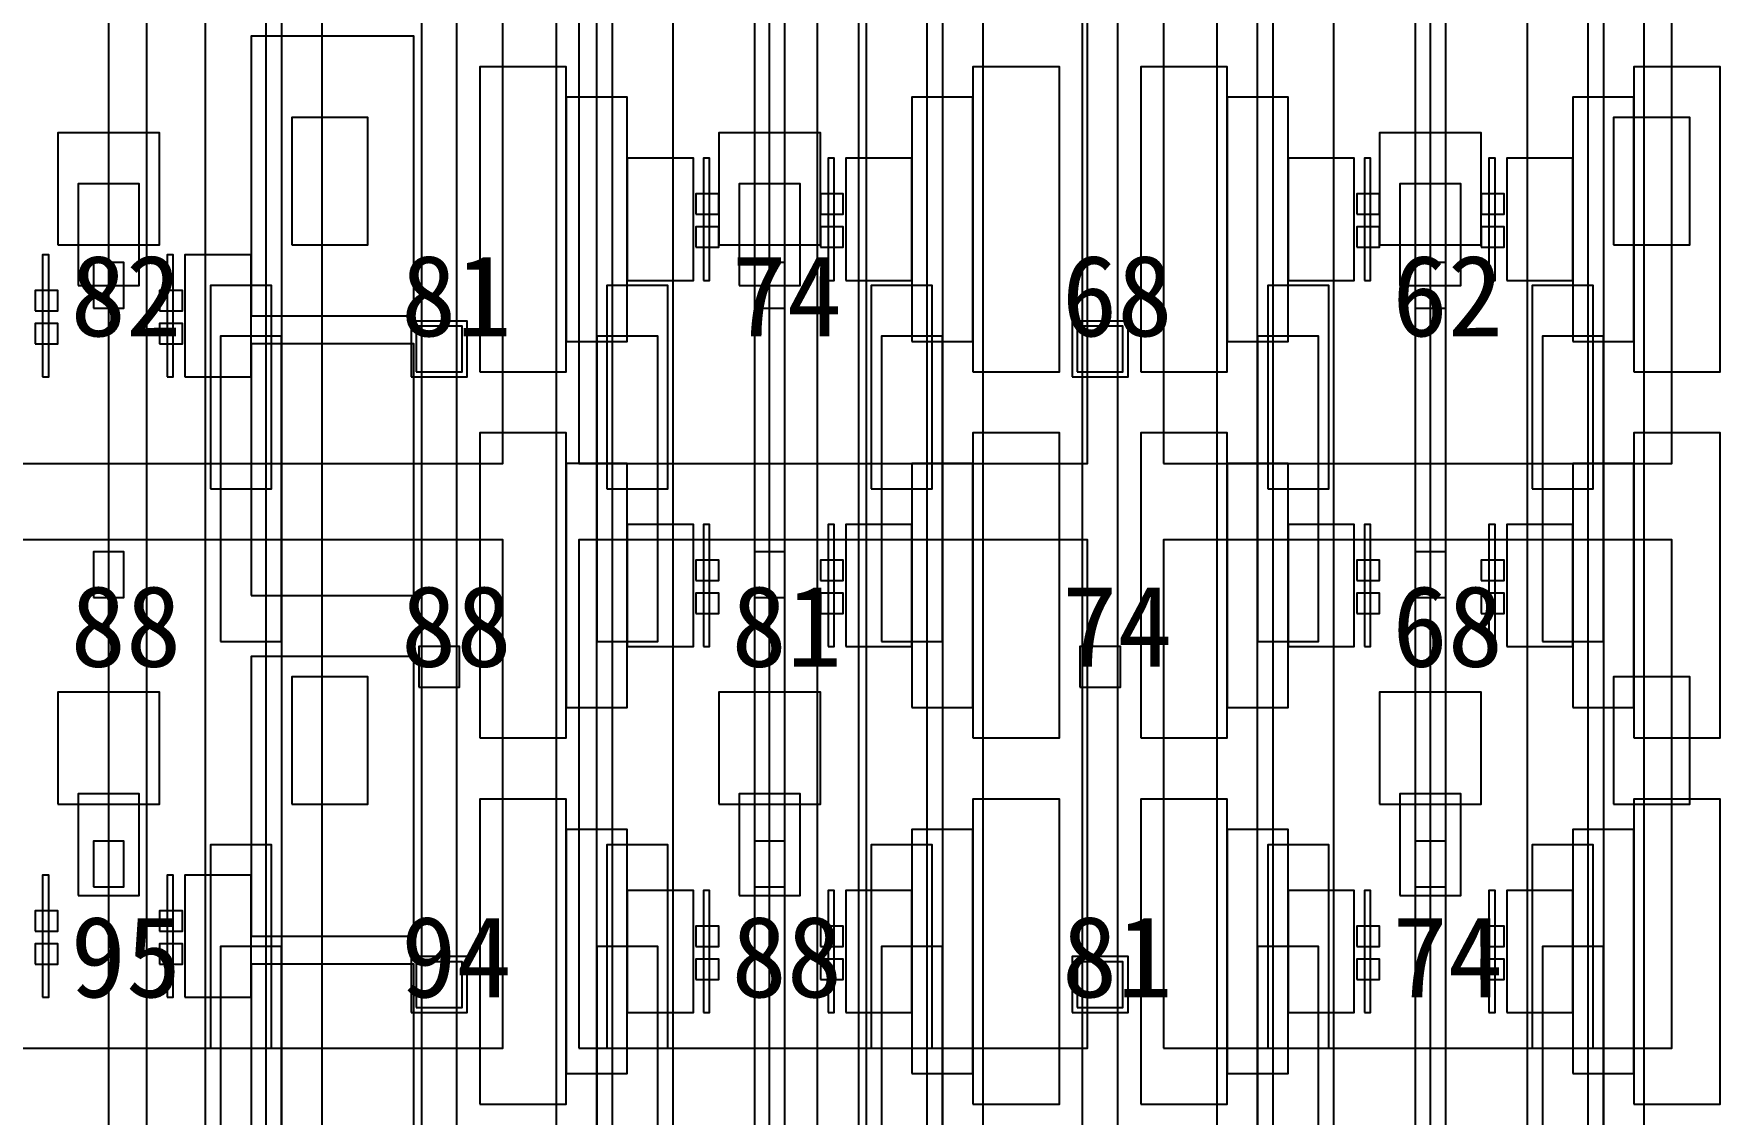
# Model space of a CAD drawing. Header units: metres. Extents: x -1640 to 1560, y -268 to 2338.
# Drawn here: x 137.78 to 170.95, y 1409.7 to 1430.95 of the extents above; entities that cross this region are included whole.
import ezdxf

# ---------------------------------------------------------------- set-up
doc = ezdxf.new("R2010")
doc.units = ezdxf.units.M
for name, color, linetype in [('1F_CHL', 4, 'Continuous'), ('1F_PUMP', 2, 'Continuous'), ('1F_SCR', 3, 'Continuous'), ('1F_STRUCT_COLUMN', 8, 'Continuous'), ('2F_CSF_LATERAL_RACK_CONCEPT', 9, 'Continuous'), ('2F_RFG', 5, 'Continuous'), ('2F_STRUCT_COLUMN', 8, 'Continuous'), ('2F_VMB', 6, 'Continuous'), ('3F_CLEANROOM_OVERHEAD_PIPE_DUCT_CONCEPT', 9, 'Continuous'), ('3F_EHS_EGRESS_DIST_M', 2, 'Continuous'), ('3F_ETCH', 2, 'Continuous'), ('3F_FOUP', 5, 'Continuous'), ('3F_OHT', 9, 'Continuous'), ('3F_OHTV', 1, 'Continuous'), ('3F_PHOTO', 1, 'Continuous'), ('3F_STRUCT_COLUMN', 8, 'Continuous'), ('3F_TBAR', 6, 'Continuous'), ('4F_FFU', 1, 'Continuous'), ('4F_STRUCT_PLENUM_TRUSS_CONCEPT', 9, 'Continuous'), ('5F_CHL', 4, 'Continuous'), ('5F_PUMP', 2, 'Continuous'), ('5F_SCR', 3, 'Continuous'), ('5F_STRUCT_COLUMN', 8, 'Continuous'), ('6F_CSF_LATERAL_RACK_CONCEPT', 9, 'Continuous'), ('6F_RFG', 5, 'Continuous'), ('6F_STRUCT_COLUMN', 8, 'Continuous'), ('6F_VMB', 6, 'Continuous'), ('7F_CLEANROOM_OVERHEAD_PIPE_DUCT_CONCEPT', 9, 'Continuous'), ('7F_EHS_EGRESS_DIST_M', 2, 'Continuous'), ('7F_ETCH', 2, 'Continuous'), ('7F_FOUP', 5, 'Continuous'), ('7F_OHT', 9, 'Continuous'), ('7F_OHTV', 1, 'Continuous'), ('7F_PHOTO', 1, 'Continuous'), ('7F_STRUCT_COLUMN', 8, 'Continuous'), ('7F_TBAR', 6, 'Continuous'), ('8F_FFU', 1, 'Continuous'), ('8F_STRUCT_PLENUM_TRUSS_CONCEPT', 9, 'Continuous'), ('EHS_TREATED_EXHAUST', 30, 'Continuous'), ('UTIL_ELEC.LV_CONCEPT', 2, 'Continuous'), ('UTIL_PCW.R_CONCEPT', 1, 'Continuous'), ('UTIL_PCW.S_CONCEPT', 6, 'Continuous')]:
    doc.layers.add(name, color=color, linetype=linetype)

msp = doc.modelspace()

# ---------------------------------------------------------------- linework, layer by layer
at = {"layer": '1F_CHL'}
for points in [[(142.85, 1426.8), (144.35, 1426.8), (144.35, 1429.3), (142.85, 1429.3)], [(168.85, 1426.8), (170.35, 1426.8), (170.35, 1429.3), (168.85, 1429.3)], [(142.85, 1415.8), (144.35, 1415.8), (144.35, 1418.3), (142.85, 1418.3)], [(168.85, 1415.8), (170.35, 1415.8), (170.35, 1418.3), (168.85, 1418.3)]]:
    msp.add_lwpolyline(points, close=True, dxfattribs=at)
at = {"layer": '1F_PUMP'}
for points in [[(141.25, 1422), (142.45, 1422), (142.45, 1426), (141.25, 1426)], [(149.05, 1422), (150.25, 1422), (150.25, 1426), (149.05, 1426)], [(154.25, 1422), (155.45, 1422), (155.45, 1426), (154.25, 1426)], [(162.05, 1422), (163.25, 1422), (163.25, 1426), (162.05, 1426)], [(167.25, 1422), (168.45, 1422), (168.45, 1426), (167.25, 1426)], [(141.25, 1411), (142.45, 1411), (142.45, 1415), (141.25, 1415)], [(149.05, 1411), (150.25, 1411), (150.25, 1415), (149.05, 1415)], [(154.25, 1411), (155.45, 1411), (155.45, 1415), (154.25, 1415)], [(162.05, 1411), (163.25, 1411), (163.25, 1415), (162.05, 1415)], [(167.25, 1411), (168.45, 1411), (168.45, 1415), (167.25, 1415)]]:
    msp.add_lwpolyline(points, close=True, dxfattribs=at)
at = {"layer": '1F_SCR'}
for points in [[(138.25, 1426.8), (140.25, 1426.8), (140.25, 1429), (138.25, 1429)], [(151.25, 1426.8), (153.25, 1426.8), (153.25, 1429), (151.25, 1429)], [(164.25, 1426.8), (166.25, 1426.8), (166.25, 1429), (164.25, 1429)], [(138.25, 1415.8), (140.25, 1415.8), (140.25, 1418), (138.25, 1418)], [(151.25, 1415.8), (153.25, 1415.8), (153.25, 1418), (151.25, 1418)], [(164.25, 1415.8), (166.25, 1415.8), (166.25, 1418), (164.25, 1418)]]:
    msp.add_lwpolyline(points, close=True, dxfattribs=at)
at = {"layer": '1F_STRUCT_COLUMN'}
for points in [[(145.2, 1424.2), (146.3, 1424.2), (146.3, 1425.3), (145.2, 1425.3)], [(158.2, 1424.2), (159.3, 1424.2), (159.3, 1425.3), (158.2, 1425.3)], [(145.2, 1411.7), (146.3, 1411.7), (146.3, 1412.8), (145.2, 1412.8)], [(158.2, 1411.7), (159.3, 1411.7), (159.3, 1412.8), (158.2, 1412.8)]]:
    msp.add_lwpolyline(points, close=True, dxfattribs=at)
at = {"layer": '2F_CSF_LATERAL_RACK_CONCEPT'}
for points in [[(142.65, 1310), (143.45, 1310), (143.45, 1460), (142.65, 1460)], [(148.05, 1310), (148.85, 1310), (148.85, 1460), (148.05, 1460)], [(155.65, 1310), (156.45, 1310), (156.45, 1460), (155.65, 1460)], [(161.05, 1310), (161.85, 1310), (161.85, 1460), (161.05, 1460)], [(168.65, 1310), (169.45, 1310), (169.45, 1460), (168.65, 1460)]]:
    msp.add_lwpolyline(points, close=True, dxfattribs=at)
at = {"layer": '2F_RFG'}
for points in [[(141.45, 1419), (142.65, 1419), (142.65, 1425), (141.45, 1425)], [(148.85, 1419), (150.05, 1419), (150.05, 1425), (148.85, 1425)], [(154.45, 1419), (155.65, 1419), (155.65, 1425), (154.45, 1425)], [(161.85, 1419), (163.05, 1419), (163.05, 1425), (161.85, 1425)], [(167.45, 1419), (168.65, 1419), (168.65, 1425), (167.45, 1425)], [(141.45, 1407), (142.65, 1407), (142.65, 1413), (141.45, 1413)], [(148.85, 1407), (150.05, 1407), (150.05, 1413), (148.85, 1413)], [(154.45, 1407), (155.65, 1407), (155.65, 1413), (154.45, 1413)], [(161.85, 1407), (163.05, 1407), (163.05, 1413), (161.85, 1413)], [(167.45, 1407), (168.65, 1407), (168.65, 1413), (167.45, 1413)]]:
    msp.add_lwpolyline(points, close=True, dxfattribs=at)
at = {"layer": '2F_STRUCT_COLUMN'}
for points in [[(145.3, 1424.3), (146.2, 1424.3), (146.2, 1425.2), (145.3, 1425.2)], [(158.3, 1424.3), (159.2, 1424.3), (159.2, 1425.2), (158.3, 1425.2)], [(145.3, 1411.8), (146.2, 1411.8), (146.2, 1412.7), (145.3, 1412.7)], [(158.3, 1411.8), (159.2, 1411.8), (159.2, 1412.7), (158.3, 1412.7)]]:
    msp.add_lwpolyline(points, close=True, dxfattribs=at)
at = {"layer": '2F_VMB'}
for points in [[(138.65, 1426), (139.85, 1426), (139.85, 1428), (138.65, 1428)], [(151.65, 1426), (152.85, 1426), (152.85, 1428), (151.65, 1428)], [(164.65, 1426), (165.85, 1426), (165.85, 1428), (164.65, 1428)], [(138.65, 1414), (139.85, 1414), (139.85, 1416), (138.65, 1416)], [(151.65, 1414), (152.85, 1414), (152.85, 1416), (151.65, 1416)], [(164.65, 1414), (165.85, 1414), (165.85, 1416), (164.65, 1416)]]:
    msp.add_lwpolyline(points, close=True, dxfattribs=at)
at = {"layer": '3F_CLEANROOM_OVERHEAD_PIPE_DUCT_CONCEPT'}
for points in [[(141.15, 1309), (142.35, 1309), (142.35, 1461), (141.15, 1461)], [(149.15, 1309), (150.35, 1309), (150.35, 1461), (149.15, 1461)], [(154.15, 1309), (155.35, 1309), (155.35, 1461), (154.15, 1461)], [(162.15, 1309), (163.35, 1309), (163.35, 1461), (162.15, 1461)], [(167.15, 1309), (168.35, 1309), (168.35, 1461), (167.15, 1461)]]:
    msp.add_lwpolyline(points, close=True, dxfattribs=at)
at = {"layer": '3F_ETCH'}
for points in [[(146.55, 1424.3), (148.25, 1424.3), (148.25, 1430.3), (146.55, 1430.3)], [(156.25, 1424.3), (157.95, 1424.3), (157.95, 1430.3), (156.25, 1430.3)], [(159.55, 1424.3), (161.25, 1424.3), (161.25, 1430.3), (159.55, 1430.3)], [(169.25, 1424.3), (170.95, 1424.3), (170.95, 1430.3), (169.25, 1430.3)], [(148.25, 1424.9), (149.45, 1424.9), (149.45, 1429.7), (148.25, 1429.7)], [(155.05, 1424.9), (156.25, 1424.9), (156.25, 1429.7), (155.05, 1429.7)], [(161.25, 1424.9), (162.45, 1424.9), (162.45, 1429.7), (161.25, 1429.7)], [(168.05, 1424.9), (169.25, 1424.9), (169.25, 1429.7), (168.05, 1429.7)], [(149.45, 1426.1), (150.75, 1426.1), (150.75, 1428.5), (149.45, 1428.5)], [(153.75, 1426.1), (155.05, 1426.1), (155.05, 1428.5), (153.75, 1428.5)], [(162.45, 1426.1), (163.75, 1426.1), (163.75, 1428.5), (162.45, 1428.5)], [(166.75, 1426.1), (168.05, 1426.1), (168.05, 1428.5), (166.75, 1428.5)], [(146.55, 1417.1), (148.25, 1417.1), (148.25, 1423.1), (146.55, 1423.1)], [(156.25, 1417.1), (157.95, 1417.1), (157.95, 1423.1), (156.25, 1423.1)], [(159.55, 1417.1), (161.25, 1417.1), (161.25, 1423.1), (159.55, 1423.1)], [(169.25, 1417.1), (170.95, 1417.1), (170.95, 1423.1), (169.25, 1423.1)], [(148.25, 1417.7), (149.45, 1417.7), (149.45, 1422.5), (148.25, 1422.5)], [(155.05, 1417.7), (156.25, 1417.7), (156.25, 1422.5), (155.05, 1422.5)], [(161.25, 1417.7), (162.45, 1417.7), (162.45, 1422.5), (161.25, 1422.5)], [(168.05, 1417.7), (169.25, 1417.7), (169.25, 1422.5), (168.05, 1422.5)], [(149.45, 1418.9), (150.75, 1418.9), (150.75, 1421.3), (149.45, 1421.3)], [(153.75, 1418.9), (155.05, 1418.9), (155.05, 1421.3), (153.75, 1421.3)], [(162.45, 1418.9), (163.75, 1418.9), (163.75, 1421.3), (162.45, 1421.3)], [(166.75, 1418.9), (168.05, 1418.9), (168.05, 1421.3), (166.75, 1421.3)], [(146.55, 1409.9), (148.25, 1409.9), (148.25, 1415.9), (146.55, 1415.9)], [(156.25, 1409.9), (157.95, 1409.9), (157.95, 1415.9), (156.25, 1415.9)], [(159.55, 1409.9), (161.25, 1409.9), (161.25, 1415.9), (159.55, 1415.9)], [(169.25, 1409.9), (170.95, 1409.9), (170.95, 1415.9), (169.25, 1415.9)], [(148.25, 1410.5), (149.45, 1410.5), (149.45, 1415.3), (148.25, 1415.3)], [(155.05, 1410.5), (156.25, 1410.5), (156.25, 1415.3), (155.05, 1415.3)], [(161.25, 1410.5), (162.45, 1410.5), (162.45, 1415.3), (161.25, 1415.3)], [(168.05, 1410.5), (169.25, 1410.5), (169.25, 1415.3), (168.05, 1415.3)], [(149.45, 1411.7), (150.75, 1411.7), (150.75, 1414.1), (149.45, 1414.1)], [(153.75, 1411.7), (155.05, 1411.7), (155.05, 1414.1), (153.75, 1414.1)], [(162.45, 1411.7), (163.75, 1411.7), (163.75, 1414.1), (162.45, 1414.1)], [(166.75, 1411.7), (168.05, 1411.7), (168.05, 1414.1), (166.75, 1414.1)]]:
    msp.add_lwpolyline(points, close=True, dxfattribs=at)
at = {"layer": '3F_FOUP'}
for points in [[(150.8, 1427.4), (151.25, 1427.4), (151.25, 1427.8), (150.8, 1427.8)], [(153.25, 1427.4), (153.7, 1427.4), (153.7, 1427.8), (153.25, 1427.8)], [(163.8, 1427.4), (164.25, 1427.4), (164.25, 1427.8), (163.8, 1427.8)], [(166.25, 1427.4), (166.7, 1427.4), (166.7, 1427.8), (166.25, 1427.8)], [(150.8, 1426.75), (151.25, 1426.75), (151.25, 1427.15), (150.8, 1427.15)], [(153.25, 1426.75), (153.7, 1426.75), (153.7, 1427.15), (153.25, 1427.15)], [(163.8, 1426.75), (164.25, 1426.75), (164.25, 1427.15), (163.8, 1427.15)], [(166.25, 1426.75), (166.7, 1426.75), (166.7, 1427.15), (166.25, 1427.15)], [(137.8, 1425.5), (138.25, 1425.5), (138.25, 1425.9), (137.8, 1425.9)], [(140.25, 1425.5), (140.7, 1425.5), (140.7, 1425.9), (140.25, 1425.9)], [(137.8, 1424.85), (138.25, 1424.85), (138.25, 1425.25), (137.8, 1425.25)], [(140.25, 1424.85), (140.7, 1424.85), (140.7, 1425.25), (140.25, 1425.25)], [(150.8, 1420.2), (151.25, 1420.2), (151.25, 1420.6), (150.8, 1420.6)], [(153.25, 1420.2), (153.7, 1420.2), (153.7, 1420.6), (153.25, 1420.6)], [(163.8, 1420.2), (164.25, 1420.2), (164.25, 1420.6), (163.8, 1420.6)], [(166.25, 1420.2), (166.7, 1420.2), (166.7, 1420.6), (166.25, 1420.6)], [(150.8, 1419.55), (151.25, 1419.55), (151.25, 1419.95), (150.8, 1419.95)], [(153.25, 1419.55), (153.7, 1419.55), (153.7, 1419.95), (153.25, 1419.95)], [(163.8, 1419.55), (164.25, 1419.55), (164.25, 1419.95), (163.8, 1419.95)], [(166.25, 1419.55), (166.7, 1419.55), (166.7, 1419.95), (166.25, 1419.95)], [(137.8, 1413.3), (138.25, 1413.3), (138.25, 1413.7), (137.8, 1413.7)], [(140.25, 1413.3), (140.7, 1413.3), (140.7, 1413.7), (140.25, 1413.7)], [(150.8, 1413), (151.25, 1413), (151.25, 1413.4), (150.8, 1413.4)], [(153.25, 1413), (153.7, 1413), (153.7, 1413.4), (153.25, 1413.4)], [(163.8, 1413), (164.25, 1413), (164.25, 1413.4), (163.8, 1413.4)], [(166.25, 1413), (166.7, 1413), (166.7, 1413.4), (166.25, 1413.4)], [(137.8, 1412.65), (138.25, 1412.65), (138.25, 1413.05), (137.8, 1413.05)], [(140.25, 1412.65), (140.7, 1412.65), (140.7, 1413.05), (140.25, 1413.05)], [(150.8, 1412.35), (151.25, 1412.35), (151.25, 1412.75), (150.8, 1412.75)], [(153.25, 1412.35), (153.7, 1412.35), (153.7, 1412.75), (153.25, 1412.75)], [(163.8, 1412.35), (164.25, 1412.35), (164.25, 1412.75), (163.8, 1412.75)], [(166.25, 1412.35), (166.7, 1412.35), (166.7, 1412.75), (166.25, 1412.75)]]:
    msp.add_lwpolyline(points, close=True, dxfattribs=at)
at = {"layer": '3F_OHT'}
for p, q in [((139.25, 1389), (139.25, 1461)), ((152.25, 1389), (152.25, 1461)), ((165.25, 1389), (165.25, 1461))]:
    msp.add_line(p, q, dxfattribs=at)
at = {"layer": '3F_OHTV'}
for points in [[(138.95, 1425.55), (139.55, 1425.55), (139.55, 1426.45), (138.95, 1426.45)], [(151.95, 1425.55), (152.55, 1425.55), (152.55, 1426.45), (151.95, 1426.45)], [(164.95, 1425.55), (165.55, 1425.55), (165.55, 1426.45), (164.95, 1426.45)], [(138.95, 1419.86), (139.55, 1419.86), (139.55, 1420.76), (138.95, 1420.76)], [(151.95, 1419.86), (152.55, 1419.86), (152.55, 1420.76), (151.95, 1420.76)], [(164.95, 1419.86), (165.55, 1419.86), (165.55, 1420.76), (164.95, 1420.76)], [(138.95, 1414.17), (139.55, 1414.17), (139.55, 1415.07), (138.95, 1415.07)], [(151.95, 1414.17), (152.55, 1414.17), (152.55, 1415.07), (151.95, 1415.07)], [(164.95, 1414.17), (165.55, 1414.17), (165.55, 1415.07), (164.95, 1415.07)]]:
    msp.add_lwpolyline(points, close=True, dxfattribs=at)
at = {"layer": '3F_PHOTO'}
for points in [[(142.05, 1425.4), (145.25, 1425.4), (145.25, 1430.9), (142.05, 1430.9)], [(140.75, 1424.2), (142.05, 1424.2), (142.05, 1426.6), (140.75, 1426.6)], [(142.05, 1419.9), (145.25, 1419.9), (145.25, 1424.85), (142.05, 1424.85)], [(142.05, 1413.2), (145.25, 1413.2), (145.25, 1418.7), (142.05, 1418.7)], [(140.75, 1412), (142.05, 1412), (142.05, 1414.4), (140.75, 1414.4)], [(142.05, 1407.7), (145.25, 1407.7), (145.25, 1412.65), (142.05, 1412.65)]]:
    msp.add_lwpolyline(points, close=True, dxfattribs=at)
at = {"layer": '3F_STRUCT_COLUMN'}
for points in [[(145.35, 1418.1), (146.15, 1418.1), (146.15, 1418.9), (145.35, 1418.9)], [(158.35, 1418.1), (159.15, 1418.1), (159.15, 1418.9), (158.35, 1418.9)]]:
    msp.add_lwpolyline(points, close=True, dxfattribs=at)
at = {"layer": '3F_TBAR'}
for points in [[(150.95, 1426.1), (151.07, 1426.1), (151.07, 1428.5), (150.95, 1428.5)], [(153.4, 1426.1), (153.52, 1426.1), (153.52, 1428.5), (153.4, 1428.5)], [(163.95, 1426.1), (164.07, 1426.1), (164.07, 1428.5), (163.95, 1428.5)], [(166.4, 1426.1), (166.52, 1426.1), (166.52, 1428.5), (166.4, 1428.5)], [(137.95, 1424.2), (138.07, 1424.2), (138.07, 1426.6), (137.95, 1426.6)], [(140.4, 1424.2), (140.52, 1424.2), (140.52, 1426.6), (140.4, 1426.6)], [(150.95, 1418.9), (151.07, 1418.9), (151.07, 1421.3), (150.95, 1421.3)], [(153.4, 1418.9), (153.52, 1418.9), (153.52, 1421.3), (153.4, 1421.3)], [(163.95, 1418.9), (164.07, 1418.9), (164.07, 1421.3), (163.95, 1421.3)], [(166.4, 1418.9), (166.52, 1418.9), (166.52, 1421.3), (166.4, 1421.3)], [(137.95, 1412), (138.07, 1412), (138.07, 1414.4), (137.95, 1414.4)], [(140.4, 1412), (140.52, 1412), (140.52, 1414.4), (140.4, 1414.4)], [(150.95, 1411.7), (151.07, 1411.7), (151.07, 1414.1), (150.95, 1414.1)], [(153.4, 1411.7), (153.52, 1411.7), (153.52, 1414.1), (153.4, 1414.1)], [(163.95, 1411.7), (164.07, 1411.7), (164.07, 1414.1), (163.95, 1414.1)], [(166.4, 1411.7), (166.52, 1411.7), (166.52, 1414.1), (166.4, 1414.1)]]:
    msp.add_lwpolyline(points, close=True, dxfattribs=at)
at = {"layer": '4F_FFU'}
for points in [[(137, 1422.5), (147, 1422.5), (147, 1432.5), (137, 1432.5)], [(148.5, 1422.5), (158.5, 1422.5), (158.5, 1432.5), (148.5, 1432.5)], [(160, 1422.5), (170, 1422.5), (170, 1432.5), (160, 1432.5)], [(137, 1411), (147, 1411), (147, 1421), (137, 1421)], [(148.5, 1411), (158.5, 1411), (158.5, 1421), (148.5, 1421)], [(160, 1411), (170, 1411), (170, 1421), (160, 1421)]]:
    msp.add_lwpolyline(points, close=True, dxfattribs=at)
at = {"layer": '4F_STRUCT_PLENUM_TRUSS_CONCEPT'}
for points in [[(145.4, 1306), (146.1, 1306), (146.1, 1464), (145.4, 1464)], [(158.4, 1306), (159.1, 1306), (159.1, 1464), (158.4, 1464)]]:
    msp.add_lwpolyline(points, close=True, dxfattribs=at)
at = {"layer": '5F_CHL'}
for points in [[(142.85, 1426.8), (144.35, 1426.8), (144.35, 1429.3), (142.85, 1429.3)], [(168.85, 1426.8), (170.35, 1426.8), (170.35, 1429.3), (168.85, 1429.3)], [(142.85, 1415.8), (144.35, 1415.8), (144.35, 1418.3), (142.85, 1418.3)], [(168.85, 1415.8), (170.35, 1415.8), (170.35, 1418.3), (168.85, 1418.3)]]:
    msp.add_lwpolyline(points, close=True, dxfattribs=at)
at = {"layer": '5F_PUMP'}
for points in [[(141.25, 1422), (142.45, 1422), (142.45, 1426), (141.25, 1426)], [(149.05, 1422), (150.25, 1422), (150.25, 1426), (149.05, 1426)], [(154.25, 1422), (155.45, 1422), (155.45, 1426), (154.25, 1426)], [(162.05, 1422), (163.25, 1422), (163.25, 1426), (162.05, 1426)], [(167.25, 1422), (168.45, 1422), (168.45, 1426), (167.25, 1426)], [(141.25, 1411), (142.45, 1411), (142.45, 1415), (141.25, 1415)], [(149.05, 1411), (150.25, 1411), (150.25, 1415), (149.05, 1415)], [(154.25, 1411), (155.45, 1411), (155.45, 1415), (154.25, 1415)], [(162.05, 1411), (163.25, 1411), (163.25, 1415), (162.05, 1415)], [(167.25, 1411), (168.45, 1411), (168.45, 1415), (167.25, 1415)]]:
    msp.add_lwpolyline(points, close=True, dxfattribs=at)
at = {"layer": '5F_SCR'}
for points in [[(138.25, 1426.8), (140.25, 1426.8), (140.25, 1429), (138.25, 1429)], [(151.25, 1426.8), (153.25, 1426.8), (153.25, 1429), (151.25, 1429)], [(164.25, 1426.8), (166.25, 1426.8), (166.25, 1429), (164.25, 1429)], [(138.25, 1415.8), (140.25, 1415.8), (140.25, 1418), (138.25, 1418)], [(151.25, 1415.8), (153.25, 1415.8), (153.25, 1418), (151.25, 1418)], [(164.25, 1415.8), (166.25, 1415.8), (166.25, 1418), (164.25, 1418)]]:
    msp.add_lwpolyline(points, close=True, dxfattribs=at)
at = {"layer": '5F_STRUCT_COLUMN'}
for points in [[(145.2, 1424.2), (146.3, 1424.2), (146.3, 1425.3), (145.2, 1425.3)], [(158.2, 1424.2), (159.3, 1424.2), (159.3, 1425.3), (158.2, 1425.3)], [(145.2, 1411.7), (146.3, 1411.7), (146.3, 1412.8), (145.2, 1412.8)], [(158.2, 1411.7), (159.3, 1411.7), (159.3, 1412.8), (158.2, 1412.8)]]:
    msp.add_lwpolyline(points, close=True, dxfattribs=at)
at = {"layer": '6F_CSF_LATERAL_RACK_CONCEPT'}
for points in [[(142.65, 1310), (143.45, 1310), (143.45, 1460), (142.65, 1460)], [(148.05, 1310), (148.85, 1310), (148.85, 1460), (148.05, 1460)], [(155.65, 1310), (156.45, 1310), (156.45, 1460), (155.65, 1460)], [(161.05, 1310), (161.85, 1310), (161.85, 1460), (161.05, 1460)], [(168.65, 1310), (169.45, 1310), (169.45, 1460), (168.65, 1460)]]:
    msp.add_lwpolyline(points, close=True, dxfattribs=at)
at = {"layer": '6F_RFG'}
for points in [[(141.45, 1419), (142.65, 1419), (142.65, 1425), (141.45, 1425)], [(148.85, 1419), (150.05, 1419), (150.05, 1425), (148.85, 1425)], [(154.45, 1419), (155.65, 1419), (155.65, 1425), (154.45, 1425)], [(161.85, 1419), (163.05, 1419), (163.05, 1425), (161.85, 1425)], [(167.45, 1419), (168.65, 1419), (168.65, 1425), (167.45, 1425)], [(141.45, 1407), (142.65, 1407), (142.65, 1413), (141.45, 1413)], [(148.85, 1407), (150.05, 1407), (150.05, 1413), (148.85, 1413)], [(154.45, 1407), (155.65, 1407), (155.65, 1413), (154.45, 1413)], [(161.85, 1407), (163.05, 1407), (163.05, 1413), (161.85, 1413)], [(167.45, 1407), (168.65, 1407), (168.65, 1413), (167.45, 1413)]]:
    msp.add_lwpolyline(points, close=True, dxfattribs=at)
at = {"layer": '6F_STRUCT_COLUMN'}
for points in [[(145.3, 1424.3), (146.2, 1424.3), (146.2, 1425.2), (145.3, 1425.2)], [(158.3, 1424.3), (159.2, 1424.3), (159.2, 1425.2), (158.3, 1425.2)], [(145.3, 1411.8), (146.2, 1411.8), (146.2, 1412.7), (145.3, 1412.7)], [(158.3, 1411.8), (159.2, 1411.8), (159.2, 1412.7), (158.3, 1412.7)]]:
    msp.add_lwpolyline(points, close=True, dxfattribs=at)
at = {"layer": '6F_VMB'}
for points in [[(138.65, 1426), (139.85, 1426), (139.85, 1428), (138.65, 1428)], [(151.65, 1426), (152.85, 1426), (152.85, 1428), (151.65, 1428)], [(164.65, 1426), (165.85, 1426), (165.85, 1428), (164.65, 1428)], [(138.65, 1414), (139.85, 1414), (139.85, 1416), (138.65, 1416)], [(151.65, 1414), (152.85, 1414), (152.85, 1416), (151.65, 1416)], [(164.65, 1414), (165.85, 1414), (165.85, 1416), (164.65, 1416)]]:
    msp.add_lwpolyline(points, close=True, dxfattribs=at)
at = {"layer": '7F_CLEANROOM_OVERHEAD_PIPE_DUCT_CONCEPT'}
for points in [[(141.15, 1309), (142.35, 1309), (142.35, 1461), (141.15, 1461)], [(149.15, 1309), (150.35, 1309), (150.35, 1461), (149.15, 1461)], [(154.15, 1309), (155.35, 1309), (155.35, 1461), (154.15, 1461)], [(162.15, 1309), (163.35, 1309), (163.35, 1461), (162.15, 1461)], [(167.15, 1309), (168.35, 1309), (168.35, 1461), (167.15, 1461)]]:
    msp.add_lwpolyline(points, close=True, dxfattribs=at)
at = {"layer": '7F_ETCH'}
for points in [[(146.55, 1424.3), (148.25, 1424.3), (148.25, 1430.3), (146.55, 1430.3)], [(156.25, 1424.3), (157.95, 1424.3), (157.95, 1430.3), (156.25, 1430.3)], [(159.55, 1424.3), (161.25, 1424.3), (161.25, 1430.3), (159.55, 1430.3)], [(169.25, 1424.3), (170.95, 1424.3), (170.95, 1430.3), (169.25, 1430.3)], [(148.25, 1424.9), (149.45, 1424.9), (149.45, 1429.7), (148.25, 1429.7)], [(155.05, 1424.9), (156.25, 1424.9), (156.25, 1429.7), (155.05, 1429.7)], [(161.25, 1424.9), (162.45, 1424.9), (162.45, 1429.7), (161.25, 1429.7)], [(168.05, 1424.9), (169.25, 1424.9), (169.25, 1429.7), (168.05, 1429.7)], [(149.45, 1426.1), (150.75, 1426.1), (150.75, 1428.5), (149.45, 1428.5)], [(153.75, 1426.1), (155.05, 1426.1), (155.05, 1428.5), (153.75, 1428.5)], [(162.45, 1426.1), (163.75, 1426.1), (163.75, 1428.5), (162.45, 1428.5)], [(166.75, 1426.1), (168.05, 1426.1), (168.05, 1428.5), (166.75, 1428.5)], [(146.55, 1417.1), (148.25, 1417.1), (148.25, 1423.1), (146.55, 1423.1)], [(156.25, 1417.1), (157.95, 1417.1), (157.95, 1423.1), (156.25, 1423.1)], [(159.55, 1417.1), (161.25, 1417.1), (161.25, 1423.1), (159.55, 1423.1)], [(169.25, 1417.1), (170.95, 1417.1), (170.95, 1423.1), (169.25, 1423.1)], [(148.25, 1417.7), (149.45, 1417.7), (149.45, 1422.5), (148.25, 1422.5)], [(155.05, 1417.7), (156.25, 1417.7), (156.25, 1422.5), (155.05, 1422.5)], [(161.25, 1417.7), (162.45, 1417.7), (162.45, 1422.5), (161.25, 1422.5)], [(168.05, 1417.7), (169.25, 1417.7), (169.25, 1422.5), (168.05, 1422.5)], [(149.45, 1418.9), (150.75, 1418.9), (150.75, 1421.3), (149.45, 1421.3)], [(153.75, 1418.9), (155.05, 1418.9), (155.05, 1421.3), (153.75, 1421.3)], [(162.45, 1418.9), (163.75, 1418.9), (163.75, 1421.3), (162.45, 1421.3)], [(166.75, 1418.9), (168.05, 1418.9), (168.05, 1421.3), (166.75, 1421.3)], [(146.55, 1409.9), (148.25, 1409.9), (148.25, 1415.9), (146.55, 1415.9)], [(156.25, 1409.9), (157.95, 1409.9), (157.95, 1415.9), (156.25, 1415.9)], [(159.55, 1409.9), (161.25, 1409.9), (161.25, 1415.9), (159.55, 1415.9)], [(169.25, 1409.9), (170.95, 1409.9), (170.95, 1415.9), (169.25, 1415.9)], [(148.25, 1410.5), (149.45, 1410.5), (149.45, 1415.3), (148.25, 1415.3)], [(155.05, 1410.5), (156.25, 1410.5), (156.25, 1415.3), (155.05, 1415.3)], [(161.25, 1410.5), (162.45, 1410.5), (162.45, 1415.3), (161.25, 1415.3)], [(168.05, 1410.5), (169.25, 1410.5), (169.25, 1415.3), (168.05, 1415.3)], [(149.45, 1411.7), (150.75, 1411.7), (150.75, 1414.1), (149.45, 1414.1)], [(153.75, 1411.7), (155.05, 1411.7), (155.05, 1414.1), (153.75, 1414.1)], [(162.45, 1411.7), (163.75, 1411.7), (163.75, 1414.1), (162.45, 1414.1)], [(166.75, 1411.7), (168.05, 1411.7), (168.05, 1414.1), (166.75, 1414.1)]]:
    msp.add_lwpolyline(points, close=True, dxfattribs=at)
at = {"layer": '7F_FOUP'}
for points in [[(150.8, 1427.4), (151.25, 1427.4), (151.25, 1427.8), (150.8, 1427.8)], [(153.25, 1427.4), (153.7, 1427.4), (153.7, 1427.8), (153.25, 1427.8)], [(163.8, 1427.4), (164.25, 1427.4), (164.25, 1427.8), (163.8, 1427.8)], [(166.25, 1427.4), (166.7, 1427.4), (166.7, 1427.8), (166.25, 1427.8)], [(150.8, 1426.75), (151.25, 1426.75), (151.25, 1427.15), (150.8, 1427.15)], [(153.25, 1426.75), (153.7, 1426.75), (153.7, 1427.15), (153.25, 1427.15)], [(163.8, 1426.75), (164.25, 1426.75), (164.25, 1427.15), (163.8, 1427.15)], [(166.25, 1426.75), (166.7, 1426.75), (166.7, 1427.15), (166.25, 1427.15)], [(137.8, 1425.5), (138.25, 1425.5), (138.25, 1425.9), (137.8, 1425.9)], [(140.25, 1425.5), (140.7, 1425.5), (140.7, 1425.9), (140.25, 1425.9)], [(137.8, 1424.85), (138.25, 1424.85), (138.25, 1425.25), (137.8, 1425.25)], [(140.25, 1424.85), (140.7, 1424.85), (140.7, 1425.25), (140.25, 1425.25)], [(150.8, 1420.2), (151.25, 1420.2), (151.25, 1420.6), (150.8, 1420.6)], [(153.25, 1420.2), (153.7, 1420.2), (153.7, 1420.6), (153.25, 1420.6)], [(163.8, 1420.2), (164.25, 1420.2), (164.25, 1420.6), (163.8, 1420.6)], [(166.25, 1420.2), (166.7, 1420.2), (166.7, 1420.6), (166.25, 1420.6)], [(150.8, 1419.55), (151.25, 1419.55), (151.25, 1419.95), (150.8, 1419.95)], [(153.25, 1419.55), (153.7, 1419.55), (153.7, 1419.95), (153.25, 1419.95)], [(163.8, 1419.55), (164.25, 1419.55), (164.25, 1419.95), (163.8, 1419.95)], [(166.25, 1419.55), (166.7, 1419.55), (166.7, 1419.95), (166.25, 1419.95)], [(137.8, 1413.3), (138.25, 1413.3), (138.25, 1413.7), (137.8, 1413.7)], [(140.25, 1413.3), (140.7, 1413.3), (140.7, 1413.7), (140.25, 1413.7)], [(150.8, 1413), (151.25, 1413), (151.25, 1413.4), (150.8, 1413.4)], [(153.25, 1413), (153.7, 1413), (153.7, 1413.4), (153.25, 1413.4)], [(163.8, 1413), (164.25, 1413), (164.25, 1413.4), (163.8, 1413.4)], [(166.25, 1413), (166.7, 1413), (166.7, 1413.4), (166.25, 1413.4)], [(137.8, 1412.65), (138.25, 1412.65), (138.25, 1413.05), (137.8, 1413.05)], [(140.25, 1412.65), (140.7, 1412.65), (140.7, 1413.05), (140.25, 1413.05)], [(150.8, 1412.35), (151.25, 1412.35), (151.25, 1412.75), (150.8, 1412.75)], [(153.25, 1412.35), (153.7, 1412.35), (153.7, 1412.75), (153.25, 1412.75)], [(163.8, 1412.35), (164.25, 1412.35), (164.25, 1412.75), (163.8, 1412.75)], [(166.25, 1412.35), (166.7, 1412.35), (166.7, 1412.75), (166.25, 1412.75)]]:
    msp.add_lwpolyline(points, close=True, dxfattribs=at)
at = {"layer": '7F_OHT'}
for p, q in [((139.25, 1389), (139.25, 1461)), ((152.25, 1389), (152.25, 1461)), ((165.25, 1389), (165.25, 1461))]:
    msp.add_line(p, q, dxfattribs=at)
at = {"layer": '7F_OHTV'}
for points in [[(138.95, 1425.55), (139.55, 1425.55), (139.55, 1426.45), (138.95, 1426.45)], [(151.95, 1425.55), (152.55, 1425.55), (152.55, 1426.45), (151.95, 1426.45)], [(164.95, 1425.55), (165.55, 1425.55), (165.55, 1426.45), (164.95, 1426.45)], [(138.95, 1419.86), (139.55, 1419.86), (139.55, 1420.76), (138.95, 1420.76)], [(151.95, 1419.86), (152.55, 1419.86), (152.55, 1420.76), (151.95, 1420.76)], [(164.95, 1419.86), (165.55, 1419.86), (165.55, 1420.76), (164.95, 1420.76)], [(138.95, 1414.17), (139.55, 1414.17), (139.55, 1415.07), (138.95, 1415.07)], [(151.95, 1414.17), (152.55, 1414.17), (152.55, 1415.07), (151.95, 1415.07)], [(164.95, 1414.17), (165.55, 1414.17), (165.55, 1415.07), (164.95, 1415.07)]]:
    msp.add_lwpolyline(points, close=True, dxfattribs=at)
at = {"layer": '7F_PHOTO'}
for points in [[(142.05, 1425.4), (145.25, 1425.4), (145.25, 1430.9), (142.05, 1430.9)], [(140.75, 1424.2), (142.05, 1424.2), (142.05, 1426.6), (140.75, 1426.6)], [(142.05, 1419.9), (145.25, 1419.9), (145.25, 1424.85), (142.05, 1424.85)], [(142.05, 1413.2), (145.25, 1413.2), (145.25, 1418.7), (142.05, 1418.7)], [(140.75, 1412), (142.05, 1412), (142.05, 1414.4), (140.75, 1414.4)], [(142.05, 1407.7), (145.25, 1407.7), (145.25, 1412.65), (142.05, 1412.65)]]:
    msp.add_lwpolyline(points, close=True, dxfattribs=at)
at = {"layer": '7F_STRUCT_COLUMN'}
for points in [[(145.35, 1418.1), (146.15, 1418.1), (146.15, 1418.9), (145.35, 1418.9)], [(158.35, 1418.1), (159.15, 1418.1), (159.15, 1418.9), (158.35, 1418.9)]]:
    msp.add_lwpolyline(points, close=True, dxfattribs=at)
at = {"layer": '7F_TBAR'}
for points in [[(150.95, 1426.1), (151.07, 1426.1), (151.07, 1428.5), (150.95, 1428.5)], [(153.4, 1426.1), (153.52, 1426.1), (153.52, 1428.5), (153.4, 1428.5)], [(163.95, 1426.1), (164.07, 1426.1), (164.07, 1428.5), (163.95, 1428.5)], [(166.4, 1426.1), (166.52, 1426.1), (166.52, 1428.5), (166.4, 1428.5)], [(137.95, 1424.2), (138.07, 1424.2), (138.07, 1426.6), (137.95, 1426.6)], [(140.4, 1424.2), (140.52, 1424.2), (140.52, 1426.6), (140.4, 1426.6)], [(150.95, 1418.9), (151.07, 1418.9), (151.07, 1421.3), (150.95, 1421.3)], [(153.4, 1418.9), (153.52, 1418.9), (153.52, 1421.3), (153.4, 1421.3)], [(163.95, 1418.9), (164.07, 1418.9), (164.07, 1421.3), (163.95, 1421.3)], [(166.4, 1418.9), (166.52, 1418.9), (166.52, 1421.3), (166.4, 1421.3)], [(137.95, 1412), (138.07, 1412), (138.07, 1414.4), (137.95, 1414.4)], [(140.4, 1412), (140.52, 1412), (140.52, 1414.4), (140.4, 1414.4)], [(150.95, 1411.7), (151.07, 1411.7), (151.07, 1414.1), (150.95, 1414.1)], [(153.4, 1411.7), (153.52, 1411.7), (153.52, 1414.1), (153.4, 1414.1)], [(163.95, 1411.7), (164.07, 1411.7), (164.07, 1414.1), (163.95, 1414.1)], [(166.4, 1411.7), (166.52, 1411.7), (166.52, 1414.1), (166.4, 1414.1)]]:
    msp.add_lwpolyline(points, close=True, dxfattribs=at)
at = {"layer": '8F_FFU'}
for points in [[(137, 1422.5), (147, 1422.5), (147, 1432.5), (137, 1432.5)], [(148.5, 1422.5), (158.5, 1422.5), (158.5, 1432.5), (148.5, 1432.5)], [(160, 1422.5), (170, 1422.5), (170, 1432.5), (160, 1432.5)], [(137, 1411), (147, 1411), (147, 1421), (137, 1421)], [(148.5, 1411), (158.5, 1411), (158.5, 1421), (148.5, 1421)], [(160, 1411), (170, 1411), (170, 1421), (160, 1421)]]:
    msp.add_lwpolyline(points, close=True, dxfattribs=at)
at = {"layer": '8F_STRUCT_PLENUM_TRUSS_CONCEPT'}
for points in [[(145.4, 1306), (146.1, 1306), (146.1, 1464), (145.4, 1464)], [(158.4, 1306), (159.1, 1306), (159.1, 1464), (158.4, 1464)]]:
    msp.add_lwpolyline(points, close=True, dxfattribs=at)
at = {"layer": 'EHS_TREATED_EXHAUST'}
for points in [[(151.95, 1310), (152.55, 1310), (152.55, 1472), (151.95, 1472)], [(151.95, 1310), (152.55, 1310), (152.55, 1472), (151.95, 1472)], [(164.95, 1310), (165.55, 1310), (165.55, 1472), (164.95, 1472)], [(164.95, 1310), (165.55, 1310), (165.55, 1472), (164.95, 1472)]]:
    msp.add_lwpolyline(points, close=True, dxfattribs=at)
at = {"layer": 'UTIL_ELEC.LV_CONCEPT'}
msp.add_line((140, 1311.7), (140, 1472.3), dxfattribs=at)
msp.add_line((140, 1311.7), (140, 1472.3), dxfattribs=at)
at = {"layer": 'UTIL_PCW.R_CONCEPT'}
msp.add_line((154.005, 1311.78), (154.005, 1458.23), dxfattribs=at)
msp.add_line((154.005, 1311.78), (154.005, 1458.23), dxfattribs=at)
at = {"layer": 'UTIL_PCW.S_CONCEPT'}
msp.add_line((153.195, 1311.78), (153.195, 1458.23), dxfattribs=at)
msp.add_line((153.195, 1311.78), (153.195, 1458.23), dxfattribs=at)

# ---------------------------------------------------------------- texts
at = {"layer": '3F_EHS_EGRESS_DIST_M'}
for s, p in [('82', (138.5, 1425)), ('81', (145, 1425)), ('74', (151.5, 1425)), ('68', (158, 1425)), ('62', (164.5, 1425)), ('88', (138.5, 1418.5)), ('88', (145, 1418.5)), ('81', (151.5, 1418.5)), ('74', (158, 1418.5)), ('68', (164.5, 1418.5)), ('95', (138.5, 1412)), ('94', (145, 1412)), ('88', (151.5, 1412)), ('81', (158, 1412)), ('74', (164.5, 1412))]:
    msp.add_text(s, height=1.6, dxfattribs=at).set_placement(p)
at = {"layer": '7F_EHS_EGRESS_DIST_M'}
for s, p in [('82', (138.5, 1425)), ('81', (145, 1425)), ('74', (151.5, 1425)), ('68', (158, 1425)), ('62', (164.5, 1425)), ('88', (138.5, 1418.5)), ('88', (145, 1418.5)), ('81', (151.5, 1418.5)), ('74', (158, 1418.5)), ('68', (164.5, 1418.5)), ('95', (138.5, 1412)), ('94', (145, 1412)), ('88', (151.5, 1412)), ('81', (158, 1412)), ('74', (164.5, 1412))]:
    msp.add_text(s, height=1.6, dxfattribs=at).set_placement(p)

doc.saveas('drawing.dxf')
